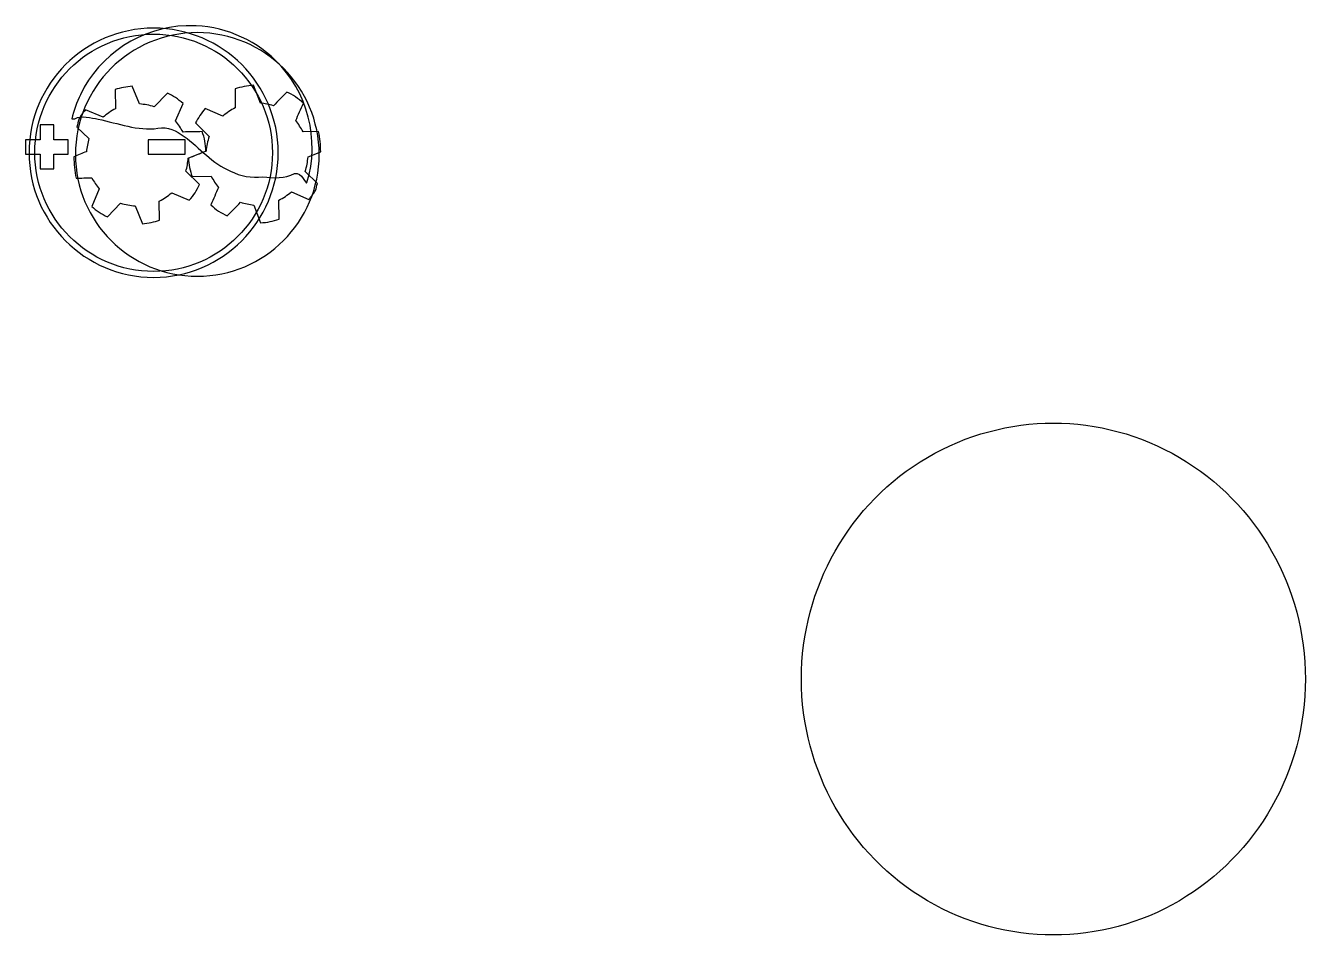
# Model space of a CAD drawing. Extents: x -4 to 133, y 107 to 205.
import ezdxf

# ---------------------------------------------------------------- set-up
doc = ezdxf.new("R2010")
doc.units = 0
doc.layers.get('0').update_dxf_attribs({"linetype": 'CONTINUOUS'})

msp = doc.modelspace()

# ---------------------------------------------------------------- linework, layer by layer
at = {"color": 7}
for points in [[(9.428996, 205.180047), (9.428996, 205.180047)], [(9.428996, 204.544474), (9.428996, 204.544474)], [(12.902847, 205.440139), (12.902847, 205.440139)], [(14.111111, 204.699306), (14.111111, 204.699306)], [(20.884444, 197.149861), (20.152431, 199.054861), (20.152431, 199.054861)], [(5.300486, 198.587431), (5.335764, 196.5325)], [(7.919861, 197.052847), (7.14375, 198.957847), (7.14375, 198.957847)], [(10.900833, 198.217014), (9.489722, 196.752986)], [(18.168056, 198.666806), (18.185694, 196.638333)], [(4.004028, 195.632917), (2.134306, 196.435486)], [(11.782778, 195.227222), (12.594167, 197.105764)], [(16.853958, 195.747569), (14.966597, 196.558958)], [(0.661458, 195.456528), (0.978958, 195.456528)], [(13.917083, 195.006736), (15.381111, 193.560347)], [(-4.300122, 191.670928), (-2.753885, 191.670928), (-2.753885, 190.079163), (-1.265531, 190.079163), (-1.265531, 191.670928), (0.280705, 191.670928), (0.280705, 193.202998), (-1.265531, 193.202998), (-1.265531, 194.79487), (-2.753885, 194.79487), (-2.753885, 193.202945), (-4.300122, 193.202945), (-4.300122, 191.670928), (-4.300122, 191.670928)], [(1.199444, 194.574583), (2.495903, 193.339861)], [(27.128611, 194.080694), (25.461736, 194.063056)], [(12.818266, 191.666971), (12.818266, 193.207062), (8.835316, 193.207062), (8.835316, 191.666971), (12.818266, 191.666971), (12.818266, 191.666971)], [(15.054792, 191.990486), (13.158611, 191.249653)], [(25.990903, 191.364306), (27.349097, 191.902292)], [(14.358056, 188.409792), (12.885208, 189.820903)], [(26.9875, 188.506806), (25.673403, 189.794444)], [(13.546667, 189.265278), (15.583958, 189.291736)], [(3.589514, 187.933542), (2.786944, 186.055)], [(11.368264, 187.527847), (13.246806, 186.725278)], [(22.886458, 184.687986), (22.86, 186.725278)], [(24.200556, 187.616042), (26.079097, 186.795833)], [(4.471458, 184.94375), (5.882569, 186.407778)], [(7.452431, 186.107917), (8.228542, 184.202917)], [(10.071806, 184.573333), (10.036528, 186.628264)], [(20.16125, 186.204931), (20.902083, 184.299931)], [(132.946394, 135.34379), (132.946394, 135.34379)]]:
    msp.add_lwpolyline(points, dxfattribs=at)
for points in [[(9.428996, 205.180047), (2.050518, 205.180047), (-3.932142, 199.197386), (-3.932142, 191.818909)], [(-3.310694, 191.818909), (-3.310694, 198.85552), (2.392385, 204.544474), (9.428996, 204.544474)], [(14.111111, 204.699306), (6.891604, 204.699306), (1.040694, 198.848396), (1.040694, 191.628889)], [(12.902847, 205.440139), (8.146556, 205.315855), (3.60224, 202.352202), (1.578681, 198.040625)], [(22.790134, 191.818909), (22.790134, 199.197386), (16.807473, 205.180047), (9.428996, 205.180047)], [(9.428996, 204.544474), (16.465607, 204.544474), (22.168685, 198.85552), (22.168685, 191.818909)], [(13.361458, 205.440139), (13.207659, 205.442092), (13.056276, 205.444148), (12.902847, 205.440139)], [(22.489583, 201.727153), (20.08237, 204.097095), (16.74061, 205.457496), (13.361458, 205.440139)], [(27.181528, 191.628889), (27.181528, 198.848396), (21.330618, 204.699306), (14.111111, 204.699306)], [(25.87625, 188.603819), (27.290946, 193.159551), (25.9453, 198.430699), (22.489583, 201.727153)], [(20.152431, 199.054861), (19.440408, 199.003746), (18.793566, 198.875296), (18.168056, 198.666806)], [(1.578681, 198.040625), (1.178517, 197.216304), (0.875794, 196.346251), (0.661458, 195.456528)], [(7.14375, 198.957847), (6.52814, 198.888944), (5.866294, 198.776137), (5.300486, 198.587431)], [(12.594167, 197.105764), (12.050489, 197.568369), (11.493112, 197.927294), (10.900833, 198.217014)], [(23.715486, 198.322847), (23.24458, 197.835333), (22.768973, 197.344245), (22.295556, 196.858819)], [(25.488194, 197.123403), (24.973346, 197.619379), (24.361495, 198.04344), (23.715486, 198.322847)], [(2.134306, 196.435486), (1.872247, 196.138486), (1.637613, 195.816581), (1.42875, 195.482986)], [(5.335764, 196.5325), (4.858267, 196.296513), (4.409655, 195.947787), (4.004028, 195.632917)], [(9.489722, 196.752986), (8.974472, 196.910861), (8.446885, 197.001675), (7.919861, 197.052847)], [(14.966597, 196.558958), (14.575809, 196.078327), (14.18838, 195.537911), (13.917083, 195.006736)], [(18.185694, 196.638333), (17.707536, 196.389795), (17.265726, 196.080466), (16.853958, 195.747569)], [(22.295556, 196.858819), (21.832945, 196.993869), (21.338863, 197.09233), (20.884444, 197.149861)], [(24.667986, 195.2625), (24.942401, 195.882546), (25.211114, 196.504811), (25.488194, 197.123403)], [(0.978958, 195.456528), (1.681166, 195.870877), (2.717357, 195.539237), (3.4925, 195.430069)], [(1.42875, 195.482986), (1.338562, 195.185605), (1.268888, 194.880428), (1.199444, 194.574583)], [(3.4925, 195.430069), (5.602282, 194.974741), (7.698196, 194.137332), (9.895417, 194.433472)], [(12.585347, 194.036597), (12.350048, 194.457169), (12.066567, 194.867681), (11.782778, 195.227222)], [(25.461736, 194.063056), (25.230943, 194.48891), (24.964864, 194.884648), (24.667986, 195.2625)], [(9.895417, 194.433472), (10.950763, 194.644721), (11.893673, 194.182547), (12.708819, 193.560347)], [(14.622639, 194.080694), (13.945062, 194.063039), (13.263252, 194.051004), (12.585347, 194.036597)], [(12.708819, 193.560347), (14.387286, 192.350506), (15.713299, 190.633839), (17.682986, 189.847361)], [(15.045972, 191.990486), (15.026392, 192.705104), (14.887567, 193.428613), (14.622639, 194.080694)], [(15.381111, 193.560347), (15.205942, 193.057347), (15.12341, 192.499376), (15.054792, 191.990486)], [(27.349097, 191.902292), (27.333911, 192.647358), (27.261811, 193.370799), (27.128611, 194.080694)], [(2.495903, 193.339861), (2.367913, 192.855367), (2.283552, 192.397046), (2.2225, 191.92875)], [(-3.932142, 191.818909), (-3.932142, 184.440431), (2.050518, 178.443647), (9.428996, 178.443647)], [(9.428996, 179.079219), (2.392385, 179.079219), (-3.310694, 184.782297), (-3.310694, 191.818909)], [(2.2225, 191.92875), (1.771329, 191.749869), (1.324004, 191.561697), (0.873125, 191.381944)], [(0.873125, 191.381944), (0.887519, 190.600183), (0.967184, 189.831655), (1.11125, 189.088889)], [(1.040694, 191.628889), (1.040694, 184.409383), (6.891604, 178.558472), (14.111111, 178.558472)], [(9.428996, 178.443647), (16.807473, 178.443647), (22.790134, 184.440431), (22.790134, 191.818909)], [(22.168685, 191.818909), (22.168685, 184.782297), (16.465607, 179.079219), (9.428996, 179.079219)], [(12.885208, 189.820903), (13.01908, 190.286409), (13.0967, 190.754426), (13.149792, 191.232014)], [(13.149792, 191.232014), (13.780114, 191.481923), (14.414768, 191.743484), (15.045972, 191.990486)], [(13.158611, 191.249653), (13.195129, 190.570187), (13.340659, 189.893734), (13.546667, 189.265278)], [(14.111111, 178.558472), (21.330618, 178.558472), (27.181528, 184.409383), (27.181528, 191.628889)], [(25.673403, 189.794444), (25.862726, 190.356218), (25.93703, 190.825045), (25.990903, 191.364306)], [(17.682986, 189.847361), (18.760025, 189.255048), (19.935014, 189.114811), (21.140208, 189.212361)], [(21.140208, 189.212361), (22.276587, 189.108305), (23.507164, 189.036385), (24.535694, 189.573958)], [(24.535694, 189.573958), (25.306479, 189.829867), (25.78302, 188.269658), (25.87625, 188.603819)], [(1.11125, 189.088889), (1.671696, 189.102241), (2.235259, 189.112254), (2.795764, 189.124167)], [(2.795764, 189.124167), (3.038645, 188.674099), (3.302863, 188.31394), (3.589514, 187.933542)], [(13.246806, 186.725278), (13.732224, 187.237425), (14.057373, 187.795985), (14.358056, 188.409792)], [(16.386528, 188.092292), (16.112118, 187.472249), (15.843392, 186.84998), (15.566319, 186.231389)], [(15.583958, 189.291736), (15.832256, 188.856461), (16.10184, 188.469096), (16.386528, 188.092292)], [(26.793472, 187.765972), (26.867582, 188.009753), (26.927295, 188.257261), (26.9875, 188.506806)], [(10.036528, 186.628264), (10.565314, 186.89625), (10.951866, 187.180979), (11.368264, 187.527847)], [(22.86, 186.725278), (23.358561, 186.968055), (23.784255, 187.281447), (24.200556, 187.616042)], [(26.079097, 186.795833), (26.338275, 187.105381), (26.580651, 187.431078), (26.793472, 187.765972)], [(2.786944, 186.055), (3.291718, 185.592197), (3.868492, 185.238992), (4.471458, 184.94375)], [(5.882569, 186.407778), (6.408333, 186.231493), (6.920983, 186.161056), (7.452431, 186.107917)], [(15.566319, 186.231389), (16.09481, 185.704155), (16.682021, 185.35031), (17.330208, 185.040764)], [(17.330208, 185.040764), (17.801115, 185.52827), (18.276725, 186.010551), (18.750139, 186.495972)], [(18.750139, 186.495972), (19.238832, 186.3452), (19.690171, 186.275333), (20.16125, 186.204931)], [(8.228542, 184.202917), (8.86165, 184.264562), (9.48834, 184.376418), (10.071806, 184.573333)], [(20.902083, 184.299931), (21.586496, 184.323637), (22.249455, 184.475943), (22.886458, 184.687986)], [(92.408642, 159.125764), (100.770258, 164.03121), (111.072194, 164.03121), (119.43381, 159.125764)], [(78.896058, 135.34379), (78.896058, 145.154681), (84.047026, 154.220319), (92.408642, 159.125764)], [(119.43381, 159.125764), (127.795426, 154.220319), (132.946394, 145.154681), (132.946394, 135.34379)], [(92.408642, 111.561816), (84.047026, 116.467261), (78.896058, 125.532899), (78.896058, 135.34379)], [(132.946394, 135.34379), (132.946394, 125.532899), (127.795426, 116.467261), (119.43381, 111.561816)], [(119.43381, 111.561816), (111.072194, 106.65637), (100.770258, 106.65637), (92.408642, 111.561816)]]:
    msp.add_open_spline(points, degree=3, dxfattribs=at)

doc.saveas('drawing.dxf')
